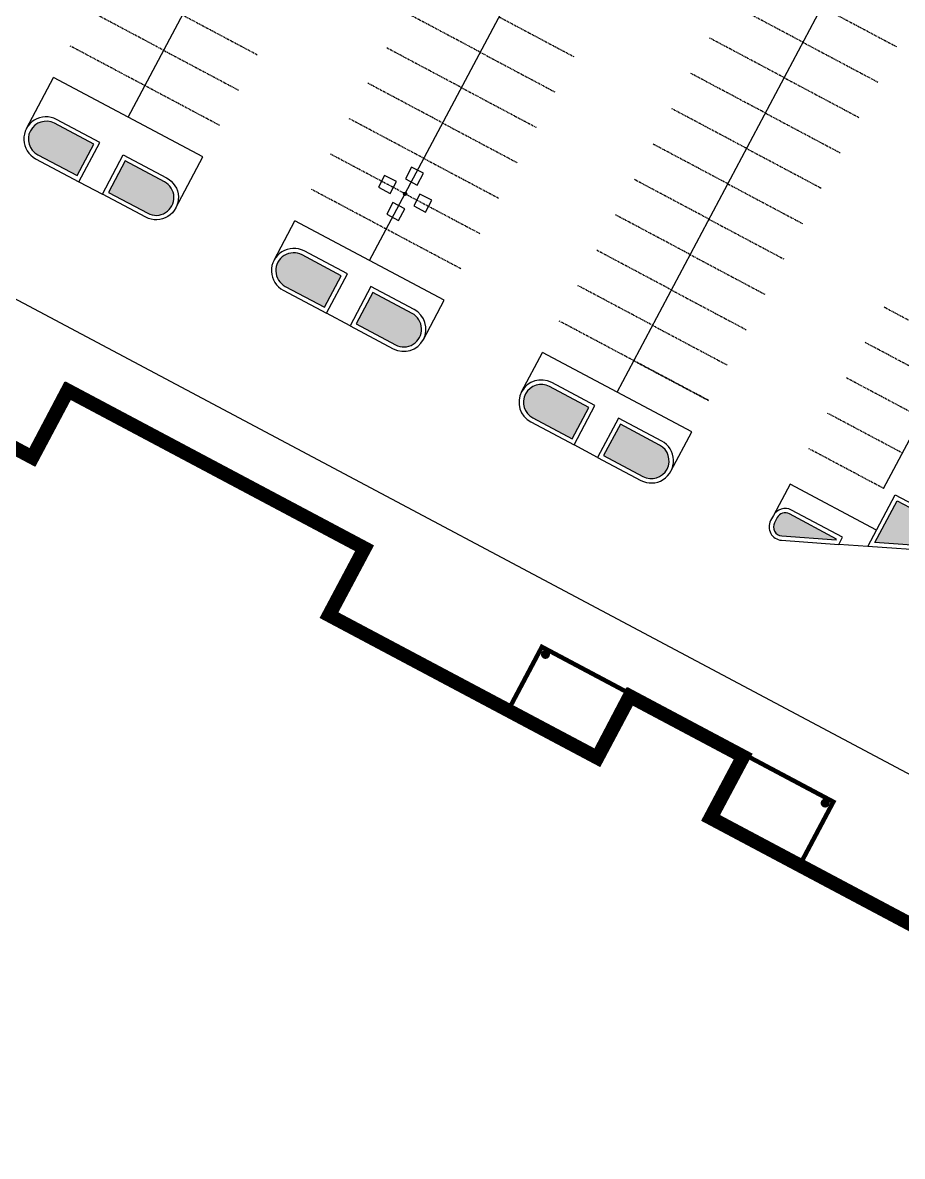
# Model space of a CAD drawing. Header units: feet. Extents: x 4566 to 6562, y 3176 to 5478.
# Drawn here: x 4919.2 to 5116.9, y 4111.4 to 4366 of the extents above; entities that cross this region are included whole.
import ezdxf

# ---------------------------------------------------------------- set-up
doc = ezdxf.new("R2010")
doc.units = ezdxf.units.FT
doc.header["$MEASUREMENT"] = 0
doc.linetypes.add('DASHED4', pattern=[0.1875, 0.125, -0.0625])
doc.linetypes.add('HIDDEN', pattern=[0.375, 0.25, -0.125])
for name, color, linetype in [('BLDG-CANOPIES', 11, 'Continuous'), ('BLDG-EXTENTS', 11, 'Continuous'), ('ECTR-LITE-PKNG', 1, 'Continuous'), ('Fixtures', 1, 'Continuous'), ('PKNG-EOP', 254, 'Continuous'), ('PKNG-STRP-AISLES', 7, 'Continuous'), ('PKNG-STRP-NO-PARKING-EXTENTS', 7, 'Continuous'), ('PKNG-STRP-STALLS', 7, 'HIDDEN'), ('PLNT-TURF', 92, 'Continuous')]:
    doc.layers.add(name, color=color, linetype=linetype)

# ---------------------------------------------------------------- blocks, each defined once
blk = doc.blocks.new('40ftLightPole')
at = {"layer": 'Fixtures'}
blk.add_circle((0, 0), 0.3750000000151231, dxfattribs=at)
blk = doc.blocks.new('KVS31000SR5')
at = {"layer": 'Fixtures'}
blk.add_lwpolyline([(1.5, 3), (1.5, 6), (-1.5, 6), (-1.5, 3)], close=True, dxfattribs=at)
blk = doc.blocks.new('Light_Fixture_Vertical_40-ft')
at = {"layer": 'ECTR-LITE-PKNG'}
for name, p, rotation in [('KVS31000SR5', (0, -2.273736754432321e-13, 40), 0.159018628577231), ('KVS31000SR5', (0, -2.273736754432321e-13, 40), 90.15901862810824), ('40ftLightPole', (0, 0), 344.1677341127833), ('KVS31000SR5', (0, -2.273736754432321e-13, 40), 270.1590186281082), ('KVS31000SR5', (0, -2.273736754432321e-13, 40), 180.1590186285772)]:
    blk.add_blockref(name, p, dxfattribs=dict(at, rotation=rotation))

msp = doc.modelspace()

# ---------------------------------------------------------------- hatches: boundary and pattern name
h = msp.add_hatch(color=7)
edge = h.paths.add_edge_path()
edge.add_arc((4924.462351114119, 4339.890927815339), 4.00000000000055, 62.01430795110641, 242.0142598055389)
edge.add_line((4922.585343915082, 4336.358670183914), (4931.415989965203, 4331.666155896508))
edge.add_line((4931.415989965203, 4331.666155896508), (4935.170001395129, 4338.730672736606))
edge.add_line((4935.170001395129, 4338.730672736606), (4926.339355345004, 4343.42318702401))
h = msp.add_hatch(color=7)
edge = h.paths.add_edge_path()
edge.add_line((4938.4805068053, 4327.912144466585), (4947.311152855425, 4323.219630179178))
edge.add_arc((4949.188158570387, 4326.751888599227), 4.000000000000553, 242.0142838783085, 422.01428387832)
edge.add_line((4951.065164285348, 4330.284147019275), (4942.234518235225, 4334.976661306681))
edge.add_line((4942.234518235225, 4334.976661306681), (4938.4805068053, 4327.912144466585))
h = msp.add_hatch(color=7)
edge = h.paths.add_edge_path()
edge.add_line((4978.218414030841, 4306.795830173268), (4987.049060080964, 4302.103315885864))
edge.add_line((4987.049060080964, 4302.103315885864), (4990.803071510883, 4309.167832725954))
edge.add_line((4990.803071510883, 4309.167832725954), (4981.972425460763, 4313.86034701336))
edge.add_arc((4980.095418915238, 4310.328089034667), 3.999999999998234, 62.01427040596897, 242.0142973506519)
h = msp.add_hatch(color=7)
edge = h.paths.add_edge_path()
edge.add_line((4994.11357692106, 4298.34930445594), (5002.944222971179, 4293.656790168531))
edge.add_arc((5004.821229660951, 4297.189048070574), 3.999999999999028, 242.0142680661881, 422.0142996904045)
edge.add_line((5006.698234401104, 4300.721307008625), (4997.86758835098, 4305.413821296032))
edge.add_line((4997.86758835098, 4305.413821296032), (4994.11357692106, 4298.34930445594))
h = msp.add_hatch(color=7)
edge = h.paths.add_edge_path()
edge.add_line((5033.851484146599, 4277.232990162616), (5042.682130196718, 4272.540475875212))
edge.add_line((5042.682130196718, 4272.540475875212), (5046.436141626641, 4279.604992715308))
edge.add_line((5046.436141626641, 4279.604992715308), (5037.605495576522, 4284.297507002713))
edge.add_arc((5035.72848986156, 4280.765248582665), 4.000000000000553, 62.01428387830847, 242.01428387832)
h = msp.add_hatch(color=7)
edge = h.paths.add_edge_path()
edge.add_line((5049.746647036816, 4268.786464445289), (5058.577293086936, 4264.093950157883))
edge.add_arc((5060.454298801897, 4267.626208577933), 4.00000000000093, 242.0142838783261, 422.0142838783261)
edge.add_line((5062.331304516859, 4271.158466997982), (5053.500658466739, 4275.850981285384))
edge.add_line((5053.500658466739, 4275.850981285384), (5049.746647036816, 4268.786464445289))
h = msp.add_hatch(color=7)
edge = h.paths.add_edge_path()
edge.add_line((5110.707696986072, 4249.250126473875), (5115.703248584865, 4258.651045744904))
edge.add_line((5115.703248584865, 4258.651045744904), (5125.683000903534, 4253.347908231034))
edge.add_arc((5124.41661841504, 4250.964756079537), 2.698729105403458, -94.13524221378191, 62.01428387831311, ccw=False)
edge.add_line((5124.222010497401, 4248.27305280043), (5110.707696986072, 4249.250126473875))
h = msp.add_hatch(color=7)
edge = h.paths.add_edge_path()
edge.add_arc((5089.923364843996, 4252.758036830028), 1.999999999998758, 152.0142838784181, 265.8647577862517)
edge.add_line((5089.779142945438, 4250.763243596639), (5101.983511934864, 4249.880877827144))
edge.add_line((5101.983511934864, 4249.880877827144), (5102.0692117424, 4250.042152704658))
edge.add_line((5102.0692117424, 4250.042152704658), (5091.472436482257, 4255.673169849546))
edge.add_arc((5090.533933624776, 4253.90704063952), 2.000000000001268, 62.0142838783383, 152.0142838783965)
edge.add_line((5088.76780441475, 4254.845543496999), (5088.157235633971, 4253.696539687505))

# ---------------------------------------------------------------- linework, layer by layer
at = {"layer": 'BLDG-CANOPIES'}
for p, q in [((4805.631746506238, 4331.505090998538), (4920.798118178709, 4270.306868191923)), ((4920.798118178709, 4270.306868191923), (4928.775392467297, 4285.318966477129)), ((4928.775392467297, 4285.318966477129), (4997.948786526572, 4248.56093789246)), ((4997.948786526572, 4248.56093789246), (4989.971512237984, 4233.548839607256)), ((4989.971512237984, 4233.548839607256), (5047.738655149188, 4202.851975310483)), ((5047.738655149188, 4202.851975310483), (5055.070708723257, 4216.649859763796)), ((5055.070708723257, 4216.649859763796), (5083.034421215307, 4201.790231187015)), ((5083.034421215307, 4201.790231187015), (5075.702367641235, 4187.992346733703)), ((5075.702367641235, 4187.992346733703), (5146.862657061788, 4150.178502434368))]:
    msp.add_line(p, q, dxfattribs=at)
at = {"layer": 'BLDG-CANOPIES', "linetype": 'DASHED4', "const_width": 1}
for points in [[(5028.973532292681, 4212.823568171218), (5035.87543872374, 4225.811976736602), (5054.640561580245, 4215.84038387587)], [(5082.604274072295, 4200.980755299088), (5101.369396928798, 4191.009162438353), (5094.467490497742, 4178.020753872968)]]:
    msp.add_lwpolyline(points, dxfattribs=at)
at = {"layer": 'BLDG-CANOPIES', "const_width": 1, "flags": 128}
for points in [[(5036.272885047764, 4223.813644860431, 1), (5037.071370500084, 4224.415658965278, 1)], [(5099.117649437787, 4190.418584848403, 1), (5099.916134890108, 4191.02059895325, 1)]]:
    msp.add_lwpolyline(points, format="xyb", close=True, dxfattribs=at)
at = {"layer": 'BLDG-EXTENTS', "const_width": 3}
msp.add_lwpolyline([(5073.673893590608, 4187.371626969296), (5147.483376826195, 4148.150028383739), (5154.815430400264, 4161.947912837054), (5174.684384013035, 4151.389755690393), (5167.352330438966, 4137.591871237077), (5226.29689282352, 4106.269338368655), (5096.118725633774, 3861.292499194901), (4719.050139293638, 4061.662859267073), (4754.243996449175, 4127.892704642975), (4780.735934599534, 4113.815161780762), (4875.720244633742, 4292.562155578611), (4921.418837943115, 4268.278394141294), (4929.396112231703, 4283.290492426501), (4995.920312475943, 4247.940218128052), (4987.943038187355, 4232.928119842847), (5048.359374913596, 4200.823501259855), (5055.691428487665, 4214.621385713169), (5081.005947164677, 4201.169511422608)], close=True, dxfattribs=at)
at = {"layer": 'PKNG-EOP'}
msp.add_line((5135.574862848885, 4188.073215956408), (4810.018378467771, 4361.070576018698), dxfattribs=at)
for points in [[(4931.829803141476, 4330.313839862756), (4936.522317428879, 4339.144485912874), (4926.808606773746, 4344.30625162902, 1.00000000000002), (4922.116092486342, 4335.475605578902)], [(4946.841901426685, 4322.336565574167), (4937.128190771548, 4327.498331290313), (4941.820705058953, 4336.328977340431), (4951.534415714086, 4331.167211624286, -1.000000000000009)], [(4977.7491626021, 4305.912765568254), (4987.462873257236, 4300.75099985211), (4992.155387544636, 4309.581645902227), (4982.441676889503, 4314.743411618372, 1.000000000000077)], [(5002.474971542441, 4292.773725563519, 0.9999999999998829), (5007.167485829844, 4301.604371613636), (4997.45377517471, 4306.766137329783), (4992.761260887307, 4297.935491279669)], [(5043.095943372991, 4271.188159841459), (5047.788457660395, 4280.01880589158), (5038.074747005262, 4285.180571607724, 0.999999999999943), (5033.382232717859, 4276.349925557605)], [(5048.394331003063, 4268.372651269019), (5058.108041658195, 4263.210885552873, 1), (5062.800555945601, 4272.041531602993), (5053.086845290468, 4277.203297319137)], [(5109.1041086117, 4248.363454406545), (5115.289435408592, 4260.003361778654), (5126.152252332273, 4254.230972836045, -0.8108648665594327), (5124.149899548123, 4247.275656183733)], [(5089.707031996159, 4249.765846979945), (5102.56096982329, 4248.836517921499), (5103.421527776153, 4250.455965880932), (5091.941687910996, 4256.556234454558, 0.4142135623730916), (5087.884739809739, 4255.314794925744), (5087.274171028962, 4254.165791116252, 0.5421112308690229)]]:
    msp.add_lwpolyline(points, format="xyb", close=True, dxfattribs=at)
at = {"layer": 'PKNG-STRP-AISLES'}
for p, q in [((4997.150838503376, 4312.589214641066), (5114.93294711723, 4534.238430499088)), ((4942.925522673841, 4344.801248466752), (5035.368054135712, 4518.764975654124)), ((5052.783908619135, 4283.026374630419), (5162.119491515661, 4488.780427598224)), ((5112.640241593555, 4261.411116064875), (5213.998550201497, 4452.153070747479))]:
    msp.add_line(p, q, dxfattribs=at)
at = {"layer": 'PKNG-STRP-NO-PARKING-EXTENTS'}
for p, q in [((4920.047026604986, 4342.237185747664), (4926.14729517861, 4353.717025612818)), ((4959.703750169069, 4335.885471320682), (4926.14729517861, 4353.717025612818)), ((4953.603481595443, 4324.405631455528), (4959.703750169069, 4335.885471320682)), ((4931.829803141476, 4330.313839862755), (4937.128190771548, 4327.498331290313)), ((4975.680096720744, 4312.674345737014), (4980.372611008149, 4321.504991787134)), ((5013.929065998604, 4303.673437494997), (4980.372611008148, 4321.504991787134)), ((5009.236551711201, 4294.842791444879), (5013.929065998604, 4303.673437494997)), ((4992.761260887309, 4297.93549127967), (4987.462873257236, 4300.750999852112)), ((5031.313166836501, 4283.111505726368), (5036.005681123906, 4291.942151776488)), ((5069.562136114363, 4274.11059748435), (5036.005681123906, 4291.942151776488)), ((5064.86962182696, 4265.279951434232), (5069.562136114364, 4274.110597484349)), ((5048.394331003064, 4268.372651269016), (5043.09594337299, 4271.188159841459)), ((5091.638751239669, 4262.379311765842), (5087.884739809743, 4255.314794925744)), ((5111.066172549928, 4252.055780333548), (5091.638751239665, 4262.37931176584)), ((5109.1041086117, 4248.363454406545), (5102.56096982329, 4248.836517921499))]:
    msp.add_line(p, q, dxfattribs=at)
at = {"layer": 'PKNG-STRP-STALLS'}
for p, q in [((5094.547285777036, 4361.619124476494), (5077.769058281806, 4370.534901622564)), ((4950.90279696243, 4359.813346751961), (4934.124569467202, 4368.729123898031)), ((4955.126059821096, 4367.760928197068), (4971.904287316325, 4358.845151051)), ((5022.021164226621, 4359.391638706707), (5005.242936731393, 4368.307415852776)), ((5098.770548635704, 4369.566705921602), (5115.548776130931, 4360.650928775533)), ((5026.244427085287, 4367.339220151813), (5043.022654580516, 4358.423443005745)), ((5090.324022918371, 4353.671543031386), (5073.545795423143, 4362.587320177455)), ((4946.679534103766, 4351.865765306849), (4929.901306608534, 4360.781542452916)), ((5017.797901367958, 4351.444057261599), (5001.019673872729, 4360.359834407668)), ((5094.547285777037, 4361.619124476492), (5111.325513272267, 4352.703347330424)), ((4950.902796962432, 4359.813346751961), (4967.681024457661, 4350.897569605893)), ((5022.021164226622, 4359.391638706706), (5038.799391721853, 4350.475861560637)), ((5013.574638509293, 4343.49647581649), (4996.796411014065, 4352.41225296256)), ((5086.100760059709, 4345.723961586277), (5069.32253256448, 4354.639738732348)), ((5090.324022918373, 4353.671543031384), (5107.102250413604, 4344.755765885314)), ((4963.457761598994, 4342.94998816078), (4946.679534103766, 4351.865765306849)), ((5017.797901367958, 4351.444057261598), (5034.576128863187, 4342.52828011553)), ((5081.877497201044, 4337.776380141167), (5065.099269705815, 4346.692157287238)), ((5086.10076005971, 4345.723961586275), (5102.87898755494, 4336.808184440208)), ((5009.35137565063, 4335.548894371384), (4992.573148155399, 4344.464671517451)), ((5013.574638509294, 4343.49647581649), (5030.352866004523, 4334.580698670421)), ((5077.654234342381, 4329.828798696061), (5060.876006847151, 4338.74457584213)), ((5081.877497201046, 4337.776380141167), (5098.655724696276, 4328.860602995098)), ((5005.128112791965, 4327.601312926274), (4988.349885296736, 4336.517090072341)), ((5009.351375650631, 4335.548894371382), (5026.129603145861, 4326.633117225313)), ((5073.430971483717, 4321.881217250953), (5056.652743988489, 4330.79699439702)), ((5077.654234342382, 4329.828798696059), (5094.43246183761, 4320.91302154999)), ((5000.904849933302, 4319.653731481162), (4984.126622438071, 4328.56950862723)), ((5005.128112791966, 4327.601312926274), (5021.906340287196, 4318.685535780205)), ((5069.207708625052, 4313.933635805845), (5052.429481129824, 4322.849412951915)), ((5073.430971483717, 4321.881217250952), (5090.209198978946, 4312.965440104883)), ((5017.683077428527, 4310.737954335092), (5000.904849933302, 4319.653731481162)), ((5064.984445766389, 4305.986054360737), (5048.206218271158, 4314.901831506806)), ((5069.207708625054, 4313.933635805844), (5085.985936120283, 4305.017858659775)), ((5060.761182907724, 4298.038472915629), (5043.982955412495, 4306.954250061696)), ((5064.98444576639, 4305.986054360736), (5081.762673261619, 4297.070277214665)), ((5129.533293028214, 4293.201441845314), (5112.755065532984, 4302.11721899138)), ((5056.53792004906, 4290.090891470515), (5039.759692553829, 4299.006668616584)), ((5060.761182907726, 4298.038472915627), (5077.539410402956, 4289.122695769558)), ((5125.310030169549, 4285.253860400206), (5108.531802674321, 4294.169637546273)), ((5056.537920049062, 4290.090891470519), (5073.31614754429, 4281.175114324449)), ((5073.316147544287, 4281.175114324447), (5056.53792004906, 4290.090891470515)), ((5121.086767310884, 4277.306278955096), (5104.308539815656, 4286.222056101166)), ((5116.863504452222, 4269.358697509989), (5100.085276956992, 4278.274474656057)), ((5112.640241593556, 4261.411116064875), (5095.862014098329, 4270.326893210948))]:
    msp.add_line(p, q, dxfattribs=at)
at = {"layer": 'PLNT-TURF', "flags": 128}
for points in [[(4926.339355345004, 4343.42318702401, 0.9999995798507515), (4922.585343915082, 4336.358670183914), (4931.415989965203, 4331.666155896508), (4935.170001395129, 4338.730672736606)], [(4938.4805068053, 4327.912144466585), (4947.311152855425, 4323.219630179178, 1.0000000000001), (4951.065164285348, 4330.284147019275), (4942.234518235225, 4334.976661306681)], [(4978.218414030841, 4306.795830173268), (4987.049060080964, 4302.103315885864), (4990.803071510883, 4309.167832725954), (4981.972425460763, 4313.86034701336, 1.000000235136543)], [(4994.11357692106, 4298.34930445594), (5002.944222971179, 4293.656790168531, 1.000000275973441), (5006.698234401104, 4300.721307008625), (4997.86758835098, 4305.413821296032)], [(5033.851484146599, 4277.232990162616), (5042.682130196718, 4272.540475875212), (5046.436141626641, 4279.604992715308), (5037.605495576522, 4284.297507002713, 1.0000000000001)], [(5049.746647036816, 4268.786464445289), (5058.577293086936, 4264.093950157883, 0.9999999999999999), (5062.331304516859, 4271.158466997982), (5053.500658466739, 4275.850981285384)], [(5088.157235633971, 4253.696539687505, 0.5421112308679786), (5089.779142945438, 4250.763243596639), (5101.983511934864, 4249.880877827144), (5102.0692117424, 4250.042152704658), (5091.472436482257, 4255.673169849546, 0.4142135623735729), (5088.76780441475, 4254.845543496999)]]:
    msp.add_lwpolyline(points, format="xyb", close=True, dxfattribs=at)
at = {"layer": 'PLNT-TURF'}
msp.add_lwpolyline([(5110.707696986072, 4249.250126473875), (5115.703248584865, 4258.651045744904), (5125.683000903534, 4253.347908231034, -0.8108648665594942), (5124.222010497401, 4248.27305280043)], format="xyb", close=True, dxfattribs=at)

# ---------------------------------------------------------------- block references
at = {"rotation": 332.0142838783155}
msp.add_blockref('Light_Fixture_Vertical_40-ft', (5005.128112791965, 4327.601312926274), dxfattribs=at)

doc.saveas('drawing.dxf')
